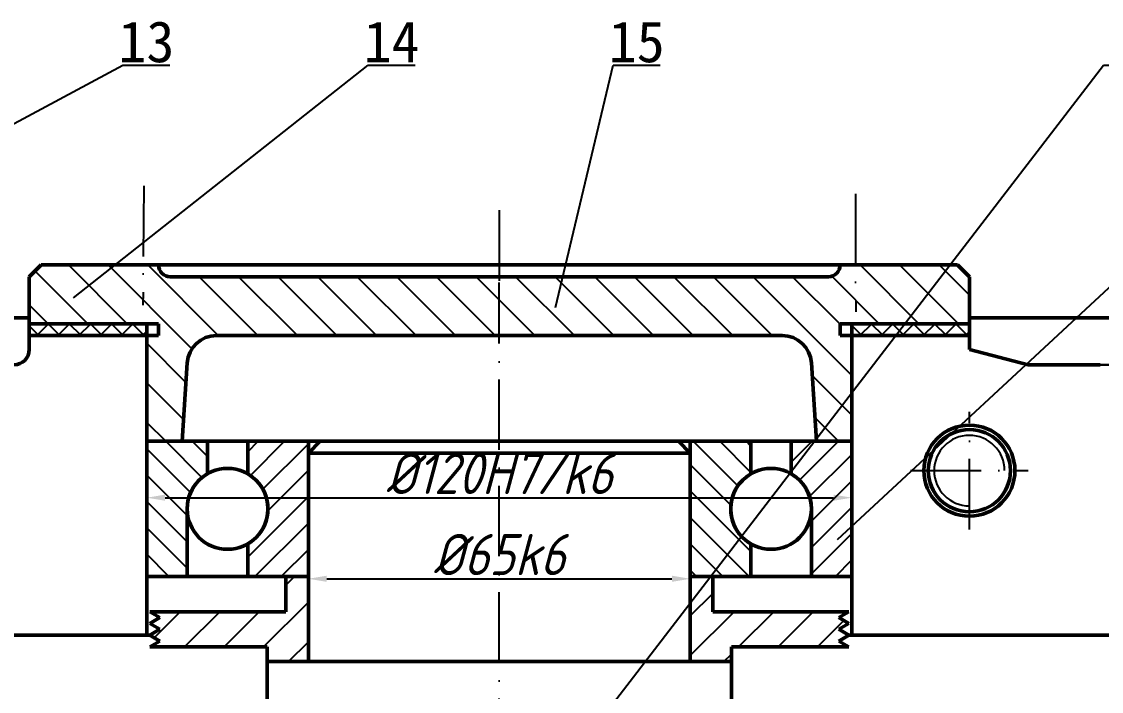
# Model space of a CAD drawing. Header units: millimetres. Extents: x 0 to 1682, y 0 to 1188.
# Drawn here: x 497.1 to 680.9, y 407.6 to 521.5 of the extents above; entities that cross this region are included whole.
import ezdxf
from ezdxf import colors
from ezdxf.entities.mleader import LeaderData, LeaderLine
from ezdxf.enums import TextEntityAlignment as Align
from ezdxf.math import Vec2, Vec3

# ---------------------------------------------------------------- set-up
doc = ezdxf.new("R2010")
doc.units = ezdxf.units.MM
doc.linetypes.add('ACAD_ISO10W100', pattern=[18, 12, -3, 0, -3])
doc.layers.get('0').update_dxf_attribs({"lineweight": 50})
doc.layers.get('Defpoints').update_dxf_attribs({"lineweight": 50})
for name, color, linetype, lineweight in [('中心线', 20, 'ACAD_ISO10W100', 25), ('剖面线', 3, 'Continuous', 25), ('尺寸', 7, 'Continuous', 25), ('文字', 7, 'Continuous', 25), ('标注', 7, 'Continuous', 25), ('粗实线', 7, 'Continuous', 50), ('细实线', 7, 'Continuous', 25)]:
    doc.layers.add(name, color=color, linetype=linetype, lineweight=lineweight)
doc.styles.add('gbeitc', font='gbeitc.shx', dxfattribs={"bigfont": 'gbcbig.shx'})
doc.styles.add('Songti', font='')
doc.styles.get("Standard").update_dxf_attribs({"font": 'arial.ttf'})
doc.styles.get('Songti').set_extended_font_data('SimSun')
doc.dimstyles.new('gbeitc', dxfattribs={"dimtxt": 5, "dimasz": 3.125, "dimexe": 1.25, "dimexo": 0.625, "dimtad": 1, "dimdec": 0, "dimdsep": 46, "dimtxsty": 'gbeitc', "dimcen": 2.5, "dimadec": 0, "dimazin": 0, "dimtfac": 1, "dimtdec": 3, "dimtmove": 0, "dimatfit": 3, "dimfxl": 1, "dimarcsym": 0})
pattern_1 = [(45, (-31.76511286518669, 33.6530331970348), (-2.245064030267288, 2.245064030267288), [])]
pattern_2 = [(135, (-31.76511286518669, 33.6530331970348), (-2.245064030267288, -2.245064030267288), [])]
pattern_3 = [(45, (-31.76511286518669, 33.6530331970348), (-1.79605122421383, 1.796051224213831), []), (135, (-31.76511286518669, 33.6530331970348), (-1.796051224213831, -1.79605122421383), [])]
pattern_4 = [(45, (-31.76511286518669, 33.6530331970348), (-3.367596045400932, 3.367596045400933), [])]

# ---------------------------------------------------------------- blocks, each defined once
blk = doc.blocks.new('*D34')
at = {"layer": 'Defpoints', "color": 0, "lineweight": 25, "transparency": 16777216}
for p in [(518.4148871348132, 440.5281152183497), (638.4148871348132, 440.5281152183497), (638.4148871348132, 440.5281152183497)]:
    blk.add_point(p, dxfattribs=at)
at = {"layer": '尺寸', "color": 0, "lineweight": -2, "transparency": 16777216}
for p, q in [((518.4148871348132, 441.1531152183497), (518.4148871348132, 441.7781152183497)), ((638.4148871348132, 441.1531152183497), (638.4148871348132, 441.7781152183497)), ((521.5398871348132, 440.5281152183497), (635.2898871348132, 440.5281152183497))]:
    blk.add_line(p, q, dxfattribs=at)
at = {"layer": '尺寸', "color": 0, "lineweight": 25, "transparency": 16777216}
for points in [[(521.5398871348132, 441.0489485516831), (521.5398871348132, 440.0072818850164), (518.4148871348132, 440.5281152183497)], [(635.2898871348132, 441.0489485516831), (635.2898871348132, 440.0072818850164), (638.4148871348132, 440.5281152183497)]]:
    blk.add_solid(points, dxfattribs=at)
at = {"layer": '尺寸', "color": 0, "transparency": 16777216, "insert": (578.4148871348132, 444.6531152183497), "char_height": 7, "attachment_point": 5, "style": 'gbeitc'}
blk.add_mtext('%%c120H7/k6', dxfattribs=at)
blk = doc.blocks.new('*D35')
at = {"layer": 'Defpoints', "color": 0, "lineweight": 25, "transparency": 16777216}
for p in [(545.9148871348132, 426.7281152183498), (610.9148871348132, 426.7281152183498), (610.9148871348132, 426.7281152183498)]:
    blk.add_point(p, dxfattribs=at)
at = {"layer": '尺寸', "color": 0, "lineweight": -2, "transparency": 16777216}
for p, q in [((545.9148871348132, 427.3531152183498), (545.9148871348132, 427.9781152183498)), ((549.0398871348132, 426.7281152183498), (607.7898871348132, 426.7281152183498)), ((610.9148871348132, 427.3531152183498), (610.9148871348132, 427.9781152183498))]:
    blk.add_line(p, q, dxfattribs=at)
at = {"layer": '尺寸', "color": 0, "lineweight": 25, "transparency": 16777216}
for points in [[(549.0398871348132, 427.2489485516831), (549.0398871348132, 426.2072818850165), (545.9148871348132, 426.7281152183498)], [(607.7898871348132, 427.2489485516831), (607.7898871348132, 426.2072818850165), (610.9148871348132, 426.7281152183498)]]:
    blk.add_solid(points, dxfattribs=at)
at = {"layer": '尺寸', "color": 0, "transparency": 16777216, "insert": (578.4148871348132, 430.8531152183498), "char_height": 7, "attachment_point": 5, "style": 'gbeitc'}
blk.add_mtext('%%c65k6', dxfattribs=at)
blk = doc.blocks.new('_None')

msp = doc.modelspace()

# ---------------------------------------------------------------- hatches: boundary and pattern name
at = {"layer": '剖面线'}
h = msp.add_hatch(dxfattribs=at)
h.set_pattern_fill('ANSI31', color=256, scale=1.5, angle=90, style=0)
h.set_pattern_definition([(135, (-31.76511286518669, 33.6530331970348), (-3.367596045400933, -3.367596045400932), [])])
edge = h.paths.add_edge_path()
edge.add_arc((626.5371216753554, 463.1281152183499), 4.999999999999877, 3.81407483429133, 90)
edge.add_line((626.5371216753554, 468.1281152183499), (578.4148871348132, 468.1281152183499))
edge.add_line((578.4148871348132, 468.1281152183499), (530.2926525942712, 468.1281152183499))
edge.add_arc((530.2926525942712, 463.1281152183499), 5, 90, 176.1859251657087)
edge.add_line((525.3037268049882, 463.4607102709688), (524.4148871348132, 450.1281152183499))
edge.add_line((524.4148871348132, 450.1281152183499), (518.4148871348132, 450.1281152183499))
edge.add_line((518.4148871348132, 450.1281152183499), (518.4148871348132, 460.1281152183499))
edge.add_line((518.4148871348132, 460.1281152183499), (518.4148871348132, 468.1281152183499))
edge.add_line((518.4148871348132, 468.1281152183499), (520.4148871348132, 468.1281152183499))
edge.add_line((520.4148871348132, 468.1281152183499), (520.4148871348132, 470.1281152183499))
edge.add_line((520.4148871348132, 470.1281152183499), (518.4148871348132, 470.1281152183499))
edge.add_line((518.4148871348132, 470.1281152183499), (512.9148871348132, 470.1281152183499))
edge.add_line((512.9148871348132, 470.1281152183499), (503.9148871348132, 470.1281152183499))
edge.add_line((503.9148871348132, 470.1281152183499), (498.4148871348132, 470.1281152183499))
edge.add_line((498.4148871348132, 470.1281152183499), (498.4148871348132, 478.1281152183499))
edge.add_line((498.4148871348132, 478.1281152183499), (500.4148871348132, 480.1281152183499))
edge.add_line((500.4148871348132, 480.1281152183499), (503.9148871348132, 480.1281152183499))
edge.add_line((503.9148871348132, 480.1281152183499), (512.9148871348132, 480.1281152183499))
edge.add_line((512.9148871348132, 480.1281152183499), (520.4148871348132, 480.1281152183499))
edge.add_arc((522.4148871348132, 480.1281152183499), 2, 180, 270)
edge.add_line((522.4148871348132, 478.1281152183499), (578.4148871348132, 478.1281152183499))
edge.add_line((578.4148871348132, 478.1281152183499), (634.4148871348132, 478.1281152183499))
edge.add_arc((634.4148871348132, 480.1281152183499), 2, 270, 360)
edge.add_line((636.4148871348132, 480.1281152183499), (643.9148871348132, 480.1281152183499))
edge.add_line((643.9148871348132, 480.1281152183499), (652.9148871348132, 480.1281152183499))
edge.add_line((652.9148871348132, 480.1281152183499), (656.4148871348132, 480.1281152183499))
edge.add_line((656.4148871348132, 480.1281152183499), (658.4148871348132, 478.1281152183499))
edge.add_line((658.4148871348132, 478.1281152183499), (658.4148871348132, 470.1281152183499))
edge.add_line((658.4148871348132, 470.1281152183499), (652.9148871348132, 470.1281152183499))
edge.add_line((652.9148871348132, 470.1281152183499), (643.9148871348132, 470.1281152183499))
edge.add_line((643.9148871348132, 470.1281152183499), (638.4148871348132, 470.1281152183499))
edge.add_line((638.4148871348132, 470.1281152183499), (636.4148871348132, 470.1281152183499))
edge.add_line((636.4148871348132, 470.1281152183499), (636.4148871348132, 468.1281152183499))
edge.add_line((636.4148871348132, 468.1281152183499), (638.4148871348132, 468.1281152183499))
edge.add_line((638.4148871348132, 468.1281152183499), (638.4148871348132, 460.1281152183499))
edge.add_line((638.4148871348132, 460.1281152183499), (638.4148871348132, 450.1281152183499))
edge.add_line((638.4148871348132, 450.1281152183499), (632.4148871348132, 450.1281152183499))
edge.add_line((632.4148871348132, 450.1281152183499), (631.5260474646382, 463.4607102709688))
h = msp.add_hatch(dxfattribs=at)
h.set_pattern_fill('ANSI37', color=256, scale=0.8, style=0)
h.set_pattern_definition(pattern_3)
h.paths.add_polyline_path([(498.4148871348132, 470.1281152183499), (498.4148871348132, 468.1281152183499), (518.4148871348132, 468.1281152183499), (518.4148871348132, 470.1281152183499)])
h = msp.add_hatch(dxfattribs=at)
h.set_pattern_fill('ANSI37', color=256, scale=0.8, style=0)
h.set_pattern_definition(pattern_3)
h.paths.add_polyline_path([(658.4148871348132, 470.1281152183499), (658.4148871348132, 468.1281152183499), (638.4148871348132, 468.1281152183499), (638.4148871348132, 470.1281152183499)])
h = msp.add_hatch(dxfattribs=at)
h.set_pattern_fill('ANSI31', color=256, angle=90, style=0)
h.set_pattern_definition(pattern_2)
edge = h.paths.add_edge_path()
edge.add_line((518.4148871348132, 438.6281152183499), (518.4148871348132, 450.1281152183499))
edge.add_line((518.4148871348132, 450.1281152183499), (528.7273871348132, 450.1281152183499))
edge.add_line((528.7273871348132, 450.1281152183499), (528.7273871348132, 444.5820398693678))
edge.add_arc((532.1648871348132, 438.6281152183499), 6.874999999999973, 119.9999999999998, 180)
edge.add_line((525.2898871348132, 438.6281152183499), (525.2898871348132, 427.1281152183499))
edge.add_line((525.2898871348132, 427.1281152183499), (518.4148871348132, 427.1281152183499))
edge.add_line((518.4148871348132, 427.1281152183499), (518.4148871348132, 438.6281152183499))
h = msp.add_hatch(dxfattribs=at)
h.set_pattern_fill('ANSI31', color=256, style=0)
h.set_pattern_definition(pattern_1)
edge = h.paths.add_edge_path()
edge.add_line((545.9148871348132, 438.6281152183499), (545.9148871348132, 427.1281152183499))
edge.add_line((545.9148871348132, 427.1281152183499), (535.6023871348132, 427.1281152183499))
edge.add_line((535.6023871348132, 427.1281152183499), (535.6023871348132, 432.6741905673318))
edge.add_arc((532.1648871348132, 438.6281152183499), 6.875000000000023, 299.9999999999998, 420.0000000000002)
edge.add_line((535.6023871348132, 444.5820398693678), (535.6023871348132, 450.1281152183499))
edge.add_line((535.6023871348132, 450.1281152183499), (545.9148871348132, 450.1281152183499))
edge.add_line((545.9148871348132, 450.1281152183499), (545.9148871348132, 438.6281152183499))
h = msp.add_hatch(dxfattribs=at)
h.set_pattern_fill('ANSI31', color=256, angle=90, style=0)
h.set_pattern_definition(pattern_2)
edge = h.paths.add_edge_path()
edge.add_line((610.9148871348132, 438.6281152183499), (610.9148871348132, 450.1281152183499))
edge.add_line((610.9148871348132, 450.1281152183499), (621.2273871348132, 450.1281152183499))
edge.add_line((621.2273871348132, 450.1281152183499), (621.2273871348132, 444.5820398693678))
edge.add_arc((624.6648871348132, 438.6281152183499), 6.874999999999973, 119.9999999999998, 240.0000000000002)
edge.add_line((621.2273871348132, 432.6741905673318), (621.2273871348132, 427.1281152183499))
edge.add_line((621.2273871348132, 427.1281152183499), (610.9148871348132, 427.1281152183499))
edge.add_line((610.9148871348132, 427.1281152183499), (610.9148871348132, 438.6281152183499))
h = msp.add_hatch(dxfattribs=at)
h.set_pattern_fill('ANSI31', color=256, style=0)
h.set_pattern_definition(pattern_1)
edge = h.paths.add_edge_path()
edge.add_line((638.4148871348132, 438.6281152183499), (638.4148871348132, 427.1281152183499))
edge.add_line((638.4148871348132, 427.1281152183499), (631.5398871348132, 427.1281152183499))
edge.add_line((631.5398871348132, 427.1281152183499), (631.5398871348132, 438.6281152183499))
edge.add_arc((624.6648871348132, 438.6281152183499), 6.875, 0, 60.00000000000025)
edge.add_line((628.1023871348132, 444.5820398693678), (628.1023871348132, 450.1281152183499))
edge.add_line((628.1023871348132, 450.1281152183499), (638.4148871348132, 450.1281152183499))
edge.add_line((638.4148871348132, 450.1281152183499), (638.4148871348132, 438.6281152183499))
h = msp.add_hatch(dxfattribs=at)
h.set_pattern_fill('ANSI31', color=256, scale=1.5, style=0)
h.set_pattern_definition(pattern_4)
h.paths.add_polyline_path([(545.9148871348132, 412.6281152183499), (538.9148871348132, 412.6281152183499), (538.9148871348132, 415.1281152183499), (518.9148871348132, 415.1281152183499), (520.6448871348132, 416.1281152183499), (518.9148871348132, 417.1281152183499), (520.6448871348132, 418.1281152183499), (518.9148871348132, 419.1281152183499), (520.6448871348132, 420.1281152183499), (518.9148871348132, 421.1281152183499), (542.0815538014804, 421.1281152183499), (542.0815538014804, 427.1281152183499), (545.9148871348132, 427.1281152183499)])
h = msp.add_hatch(dxfattribs=at)
h.set_pattern_fill('ANSI31', color=256, scale=1.5, style=0)
h.set_pattern_definition(pattern_4)
h.paths.add_polyline_path([(610.9148871348132, 412.6281152183499), (617.9148871348132, 412.6281152183499), (617.9148871348132, 415.1281152183499), (637.9148871348132, 415.1281152183499), (636.1848871348134, 416.1281152183499), (637.9148871348132, 417.1281152183499), (636.1848871348134, 418.1281152183499), (637.9148871348132, 419.1281152183499), (636.1848871348134, 420.1281152183499), (637.9148871348132, 421.1281152183499), (614.7482204681462, 421.1281152183499), (614.7482204681462, 427.1281152183499), (610.9148871348132, 427.1281152183499)])

# ---------------------------------------------------------------- linework, layer by layer
at = {"lineweight": 30}
msp.add_line((668.4148871348132, 463.1281152183499), (739.6748871348133, 463.1281152183499), dxfattribs=at)
at = {"layer": '中心线'}
for p, q in [((517.9130637763774, 493.5916000682321), (517.7651367061166, 473.289011773263)), ((639.0366653997244, 492.2078397862099), (639.0646327114637, 472.1584448310766)), ((578.4148871348132, 489.4281152183498), (578.4148871348132, 477.1281152183499)), ((578.4148871348132, 122.8637051823975), (578.4148871348132, 477.1281152183499))]:
    msp.add_line(p, q, dxfattribs=at)
at = {"layer": '中心线', "linetype": 'ACAD_ISO10W100'}
for p, q in [((658.4148871348132, 435.1281152183499), (658.4148871348132, 455.1281152183499)), ((648.4148871348132, 445.1281152183499), (668.4148871348132, 445.1281152183499))]:
    msp.add_line(p, q, dxfattribs=at)
at = {"layer": '粗实线'}
for p, q in [((498.4148871348132, 478.1281152183499), (500.4148871348132, 480.1281152183499)), ((500.4148871348132, 480.1281152183499), (503.9148871348132, 480.1281152183499)), ((503.9148871348132, 480.1281152183499), (512.9148871348132, 480.1281152183499)), ((517.7931088699022, 480.1281152183499), (510.2875553704373, 480.1281152183499)), ((512.9148871348132, 480.1281152183499), (520.4148871348132, 480.1281152183499)), ((517.7931088699022, 480.1281152183499), (525.2986623693673, 480.1281152183499)), ((520.4148871348132, 480.1281152183499), (520.4148871348132, 480.1281152183499)), ((520.4148871348132, 480.1281152183499), (578.4148871348132, 480.1281152183499)), ((578.4148871348132, 480.1281152183499), (570.9093336353483, 480.1281152183499)), ((636.4148871348132, 480.1281152183499), (578.4148871348132, 480.1281152183499)), ((578.4148871348132, 480.1281152183499), (585.9204406342783, 480.1281152183499)), ((639.0366653997244, 480.1281152183499), (631.5311119002592, 480.1281152183499)), ((643.9148871348132, 480.1281152183499), (636.4148871348132, 480.1281152183499)), ((636.4148871348132, 480.1281152183499), (636.4148871348132, 480.1281152183499)), ((639.0366653997244, 480.1281152183499), (646.5422188991893, 480.1281152183499)), ((652.9148871348132, 480.1281152183499), (643.9148871348132, 480.1281152183499)), ((656.4148871348132, 480.1281152183499), (652.9148871348132, 480.1281152183499)), ((658.4148871348132, 478.1281152183499), (656.4148871348132, 480.1281152183499)), ((498.4148871348132, 470.1281152183499), (498.4148871348132, 478.1281152183499)), ((522.4148871348132, 478.1281152183499), (578.4148871348132, 478.1281152183499)), ((634.4148871348132, 478.1281152183499), (578.4148871348132, 478.1281152183499)), ((658.4148871348132, 470.1281152183499), (658.4148871348132, 478.1281152183499)), ((473.4148871348134, 471.1281152183499), (498.4148871348132, 471.1281152183499)), ((712.6748871348134, 471.1281152183499), (658.4148871348132, 471.1281152183499)), ((503.9148871348132, 470.1281152183499), (498.4148871348132, 470.1281152183499)), ((498.4148871348132, 470.1281152183499), (498.4148871348132, 468.1281152183499)), ((518.4148871348132, 470.1281152183499), (498.4148871348132, 470.1281152183499)), ((512.9148871348132, 470.1281152183499), (503.9148871348132, 470.1281152183499)), ((518.4148871348132, 470.1281152183499), (512.9148871348132, 470.1281152183499)), ((520.4148871348132, 470.1281152183499), (518.4148871348132, 470.1281152183499)), ((518.4148871348132, 468.1281152183499), (518.4148871348132, 470.1281152183499)), ((520.4148871348132, 468.1281152183499), (520.4148871348132, 470.1281152183499)), ((636.4148871348132, 468.1281152183499), (636.4148871348132, 470.1281152183499)), ((636.4148871348132, 470.1281152183499), (638.4148871348132, 470.1281152183499)), ((638.4148871348132, 470.1281152183499), (643.9148871348132, 470.1281152183499)), ((638.4148871348132, 468.1281152183499), (638.4148871348132, 470.1281152183499)), ((638.4148871348132, 470.1281152183499), (658.4148871348132, 470.1281152183499)), ((643.9148871348132, 470.1281152183499), (652.9148871348132, 470.1281152183499)), ((652.9148871348132, 470.1281152183499), (658.4148871348132, 470.1281152183499)), ((658.4148871348132, 470.1281152183499), (658.4148871348132, 468.1281152183499)), ((498.4148871348132, 465.7346133364238), (498.4148871348132, 468.1281152183499)), ((498.4148871348132, 468.1281152183499), (518.4148871348132, 468.1281152183499)), ((498.4148871348132, 468.1281152183499), (518.4148871348132, 468.1281152183499)), ((518.4148871348132, 468.1281152183499), (518.4148871348132, 468.1281152183499)), ((518.4148871348132, 468.1281152183499), (518.4148871348132, 417.1281152183499)), ((518.4148871348132, 460.1281152183499), (518.4148871348132, 468.1281152183499)), ((518.4148871348132, 468.1281152183499), (520.4148871348132, 468.1281152183499)), ((530.2926525942712, 468.1281152183499), (578.4148871348132, 468.1281152183499)), ((626.5371216753554, 468.1281152183499), (578.4148871348132, 468.1281152183499)), ((638.4148871348132, 468.1281152183499), (636.4148871348132, 468.1281152183499)), ((638.4148871348132, 417.1281152183499), (638.4148871348132, 468.1281152183499)), ((638.4148871348132, 468.1281152183499), (638.4148871348132, 468.1281152183499)), ((638.4148871348132, 468.1281152183499), (638.4148871348132, 468.1281152183499)), ((638.4148871348132, 468.1281152183499), (658.4148871348132, 468.1281152183499)), ((638.4148871348132, 460.1281152183499), (638.4148871348132, 468.1281152183499)), ((658.4148871348132, 468.1281152183499), (638.4148871348132, 468.1281152183499)), ((658.4148871348132, 468.1281152183499), (658.4148871348132, 465.7193755003238)), ((658.4148871348132, 465.7193755003238), (668.4148871348132, 463.1281152183499)), ((525.3037268049882, 463.4607102709688), (524.4148871348132, 450.1281152183499)), ((631.5260474646382, 463.4607102709688), (632.4148871348132, 450.1281152183499)), ((668.4148871348132, 463.1281152183499), (680.6748871348134, 463.1281152183499)), ((518.4148871348132, 450.1281152183499), (518.4148871348132, 460.1281152183499)), ((518.4148871348132, 460.1281152183499), (518.4148871348132, 460.1281152183499)), ((638.4148871348132, 450.1281152183499), (638.4148871348132, 460.1281152183499)), ((638.4148871348132, 460.1281152183499), (638.4148871348132, 460.1281152183499)), ((518.4148871348132, 438.6281152183499), (518.4148871348132, 450.1281152183499)), ((518.4148871348132, 450.1281152183499), (528.7273871348132, 450.1281152183499)), ((524.4148871348132, 450.1281152183499), (518.4148871348132, 450.1281152183499)), ((518.4148871348132, 450.1281152183499), (578.4148871348132, 450.1281152183499)), ((528.7273871348132, 450.1281152183499), (528.7273871348132, 444.5820398693678)), ((535.6023871348132, 450.1281152183499), (528.7273871348132, 450.1281152183499)), ((535.6023871348132, 444.5820398693678), (535.6023871348132, 450.1281152183499)), ((535.6023871348132, 450.1281152183499), (545.9148871348132, 450.1281152183499)), ((547.9148871348132, 450.1281152183499), (545.9148871348132, 448.1281152183499)), ((545.9148871348132, 450.1281152183499), (545.9148871348132, 438.6281152183499)), ((547.9148871348132, 450.1281152183499), (608.9148871348132, 450.1281152183499)), ((638.4148871348132, 450.1281152183499), (578.4148871348132, 450.1281152183499)), ((610.9148871348132, 448.1281152183499), (608.9148871348132, 450.1281152183499)), ((610.9148871348132, 438.6281152183499), (610.9148871348132, 450.1281152183499)), ((610.9148871348132, 450.1281152183499), (621.2273871348132, 450.1281152183499)), ((621.2273871348132, 450.1281152183499), (621.2273871348132, 444.5820398693678)), ((621.2273871348132, 450.1281152183499), (628.1023871348132, 450.1281152183499)), ((628.1023871348132, 444.5820398693678), (628.1023871348132, 450.1281152183499)), ((628.1023871348132, 450.1281152183499), (638.4148871348132, 450.1281152183499)), ((632.4148871348132, 450.1281152183499), (638.4148871348132, 450.1281152183499)), ((638.4148871348132, 450.1281152183499), (638.4148871348132, 438.6281152183499)), ((545.9148871348132, 414.1281152183499), (545.9148871348132, 448.1281152183499)), ((545.9148871348132, 448.1281152183499), (610.9148871348132, 448.1281152183499)), ((610.9148871348132, 414.1281152183499), (610.9148871348132, 448.1281152183499)), ((518.4148871348132, 427.1281152183499), (518.4148871348132, 438.6281152183499)), ((525.2898871348132, 438.6281152183499), (525.2898871348132, 427.1281152183499)), ((545.9148871348132, 438.6281152183499), (545.9148871348132, 427.1281152183499)), ((610.9148871348132, 427.1281152183499), (610.9148871348132, 438.6281152183499)), ((631.5398871348132, 427.1281152183499), (631.5398871348132, 438.6281152183499)), ((638.4148871348132, 438.6281152183499), (638.4148871348132, 427.1281152183499)), ((535.6023871348132, 427.1281152183499), (535.6023871348132, 432.6741905673318)), ((621.2273871348132, 432.6741905673318), (621.2273871348132, 427.1281152183499)), ((525.2898871348132, 427.1281152183499), (518.4148871348132, 427.1281152183499)), ((535.6023871348132, 427.1281152183499), (525.2898871348132, 427.1281152183499)), ((545.9148871348132, 427.1281152183499), (535.6023871348132, 427.1281152183499)), ((542.0815538014804, 421.1281152183499), (542.0815538014804, 427.1281152183499)), ((542.0815538014804, 427.1281152183499), (545.9148871348132, 427.1281152183499)), ((545.9148871348132, 427.1281152183499), (545.9148871348132, 412.6281152183499)), ((621.2273871348132, 427.1281152183499), (610.9148871348132, 427.1281152183499)), ((614.7482204681462, 427.1281152183499), (610.9148871348132, 427.1281152183499)), ((610.9148871348132, 427.1281152183499), (610.9148871348132, 412.6281152183499)), ((614.7482204681462, 421.1281152183499), (614.7482204681462, 427.1281152183499)), ((621.2273871348132, 427.1281152183499), (631.5398871348132, 427.1281152183499)), ((638.4148871348132, 427.1281152183499), (631.5398871348132, 427.1281152183499)), ((520.6448871348132, 420.1281152183499), (518.9148871348132, 421.1281152183499)), ((518.9148871348132, 421.1281152183499), (542.0815538014804, 421.1281152183499)), ((637.9148871348132, 421.1281152183499), (614.7482204681462, 421.1281152183499)), ((636.1848871348134, 420.1281152183499), (637.9148871348132, 421.1281152183499)), ((518.9148871348132, 419.1281152183499), (520.6448871348132, 420.1281152183499)), ((520.6448871348132, 418.1281152183499), (518.9148871348132, 419.1281152183499)), ((637.9148871348132, 419.1281152183499), (636.1848871348134, 420.1281152183499)), ((636.1848871348134, 418.1281152183499), (637.9148871348132, 419.1281152183499)), ((518.9148871348132, 417.1281152183499), (520.6448871348132, 418.1281152183499)), ((637.9148871348132, 417.1281152183499), (636.1848871348134, 418.1281152183499)), ((518.4148871348132, 417.1281152183499), (453.4148871348134, 417.1281152183499)), ((518.9148871348132, 417.1281152183499), (518.4148871348132, 417.1281152183499)), ((520.6448871348132, 416.1281152183499), (518.9148871348132, 417.1281152183499)), ((518.9148871348132, 415.1281152183499), (520.6448871348132, 416.1281152183499)), ((636.1848871348134, 416.1281152183499), (637.9148871348132, 417.1281152183499)), ((637.9148871348132, 415.1281152183499), (636.1848871348134, 416.1281152183499)), ((637.9148871348132, 417.1281152183499), (638.4148871348132, 417.1281152183499)), ((680.6748871348134, 417.1281152183499), (638.4148871348132, 417.1281152183499)), ((722.6748871348134, 417.1281152183499), (680.6748871348134, 417.1281152183499)), ((538.9148871348132, 415.1281152183499), (518.9148871348132, 415.1281152183499)), ((538.9148871348132, 412.6281152183499), (538.9148871348132, 415.1281152183499)), ((617.9148871348132, 412.6281152183499), (617.9148871348132, 415.1281152183499)), ((617.9148871348132, 415.1281152183499), (637.9148871348132, 415.1281152183499)), ((538.9148871348132, 412.6281152183499), (617.9148871348132, 412.6281152183499)), ((538.9148871348132, 404.6281152183499), (538.9148871348132, 412.6281152183499)), ((538.9148871348132, 412.6281152183499), (617.9148871348132, 412.6281152183499)), ((545.9148871348132, 412.6281152183499), (538.9148871348132, 412.6281152183499)), ((610.9148871348132, 412.6281152183499), (617.9148871348132, 412.6281152183499)), ((617.9148871348132, 404.6281152183499), (617.9148871348132, 412.6281152183499))]:
    msp.add_line(p, q, dxfattribs=at)
for centre, radius in [((658.4148871348132, 445.1281152183499), 7.75), ((658.4148871348132, 445.1281152183499), 7), ((532.1648871348132, 438.6281152183499), 6.875), ((624.6648871348132, 438.6281152183499), 6.875)]:
    msp.add_circle(centre, radius, dxfattribs=at)
for centre, radius, start, end in [((522.4148871348132, 480.1281152183499), 2, 180, 270), ((634.4148871348132, 480.1281152183499), 2, 270, 0), ((530.2926525942712, 463.1281152183499), 5, 90, 176.1859251657087), ((626.5371216753554, 463.1281152183499), 4.999999999999877, 3.81407483429133, 90), ((495.8083890167393, 465.7346133364238), 2.606498118074001, 270, 0), ((532.1648871348132, 438.6281152183499), 6.874999999999973, 119.9999999999998, 180), ((532.1648871348132, 438.6281152183499), 6.875000000000023, 299.9999999999998, 60.00000000000025), ((624.6648871348132, 438.6281152183499), 6.874999999999973, 119.9999999999998, 240.0000000000002), ((624.6648871348132, 438.6281152183499), 6.875, 0, 60.00000000000025)]:
    msp.add_arc(centre, radius, start, end, dxfattribs=at)
at = {"layer": '细实线'}
msp.add_arc((658.4148871348132, 445.1281152183499), 6, 0, 270, dxfattribs=at)

# ---------------------------------------------------------------- texts
at = {"layer": '文字', "style": 'Songti'}
for s, p in [('13', (518.3548871348132, 518.1281152183499)), ('14', (560.0748871348133, 518.1281152183499)), ('15', (601.7948871348133, 518.1281152183499))]:
    msp.add_text(s, height=7, dxfattribs=at).set_placement(p, align=Align.MIDDLE_CENTER)

# ---------------------------------------------------------------- dimensions: what is measured, and where the dimension line sits
at = {"layer": '尺寸'}
for base, p1, p2, override, picture, middle in [((638.4148871348132, 440.5281152183497), (518.4148871348132, 440.5281152183497), (638.4148871348132, 440.5281152183497), {"dimtxt": 7, "dimpost": '%%c<>H7/k6'}, '*D34', (578.4148871348132, 444.6531152183497)), ((610.9148871348132, 426.7281152183498), (545.9148871348132, 426.7281152183498), (610.9148871348132, 426.7281152183498), {"dimtxt": 7, "dimpost": '%%c<>k6'}, '*D35', (578.4148871348132, 430.8531152183498))]:
    dim = msp.add_linear_dim(base=base, p1=p1, p2=p2, dimstyle='gbeitc', override=override, dxfattribs=at)
    dim.commit()
    dim.dimension.update_dxf_attribs({"geometry": picture, "text_midpoint": middle})

# ---------------------------------------------------------------- leaders
at = {"layer": '标注'}
ml = msp.add_multileader_mtext('Standard', dxfattribs=at)
ml.set_content('', color=256)
ml.set_leader_properties()
ml.set_arrow_properties(name='NONE')
ml.build(insert=Vec2(0, 0))
ml.multileader.update_dxf_attribs({"text_left_attachment_type": 5, "text_right_attachment_type": 5, "dogleg_length": 6})
ctx = ml.context
ctx.base_point, ctx.plane_origin = Vec3(520.3548871348132, 514.1281152183499), Vec3(-31.76511286518669, 33.6530331970348)
ctx.left_attachment, ctx.right_attachment = 5, 5
notes = []
notes.append((ctx, [(0, (1, 1, 0), (514.3548871348132, 514.1281152183499), (1, 0), 6, [(0, [(434.113859599076, 471.2019412746695)], 0, [])])]))
ctx.mtext.insert, ctx.mtext.flow_direction = Vec3(522.3548871348132, 518.1281152183499), 5
ml = msp.add_multileader_mtext('Standard', dxfattribs=at)
ml.set_content('', color=256)
ml.set_leader_properties()
ml.set_arrow_properties(name='NONE')
ml.build(insert=Vec2(0, 0))
ml.multileader.update_dxf_attribs({"text_left_attachment_type": 5, "text_right_attachment_type": 5, "dogleg_length": 6})
ctx = ml.context
ctx.base_point, ctx.plane_origin = Vec3(562.0748871348133, 514.1281152183499), Vec3(-31.76511286518669, 33.6530331970348)
ctx.left_attachment, ctx.right_attachment = 5, 5
notes.append((ctx, [(0, (1, 1, 0), (556.0748871348133, 514.1281152183499), (1, 0), 6, [(0, [(505.933096858098, 474.5156549092826)], 0, [])])]))
ctx.mtext.insert, ctx.mtext.flow_direction = Vec3(564.0748871348133, 518.1281152183499), 5
ml = msp.add_multileader_mtext('Standard', dxfattribs=at)
ml.set_content('', color=256)
ml.set_leader_properties()
ml.set_arrow_properties(name='NONE')
ml.build(insert=Vec2(0, 0))
ml.multileader.update_dxf_attribs({"text_left_attachment_type": 5, "text_right_attachment_type": 5, "dogleg_length": 6})
ctx = ml.context
ctx.base_point, ctx.plane_origin = Vec3(687.2348871348133, 514.1281152183499), Vec3(-31.76511286518669, 33.6530331970348)
ctx.left_attachment, ctx.right_attachment = 5, 5
notes.append((ctx, [(0, (1, 1, 0), (681.2348871348133, 514.1281152183499), (1, 0), 6, [(0, [(585.7065970072472, 389.8434211624453)], 0, [])])]))
ctx.mtext.insert, ctx.mtext.flow_direction = Vec3(689.2348871348133, 518.1281152183499), 5
ml = msp.add_multileader_mtext('Standard', dxfattribs=at)
ml.set_content('', color=256)
ml.set_leader_properties()
ml.set_arrow_properties(name='NONE')
ml.build(insert=Vec2(0, 0))
ml.multileader.update_dxf_attribs({"text_left_attachment_type": 5, "text_right_attachment_type": 5, "dogleg_length": 6})
ctx = ml.context
ctx.base_point, ctx.plane_origin = Vec3(603.7948871348133, 514.1281152183499), Vec3(-31.76511286518669, 33.6530331970348)
ctx.left_attachment, ctx.right_attachment = 5, 5
notes.append((ctx, [(0, (1, 1, 0), (597.7948871348133, 514.1281152183499), (1, 0), 6, [(0, [(587.9735944317654, 472.8831367400498)], 0, [])])]))
ctx.mtext.insert, ctx.mtext.flow_direction = Vec3(605.7948871348133, 518.1281152183499), 5
ml = msp.add_multileader_mtext('Standard', dxfattribs=at)
ml.set_content('', color=256)
ml.set_leader_properties()
ml.set_arrow_properties(name='NONE')
ml.build(insert=Vec2(0, 0))
ml.multileader.update_dxf_attribs({"text_left_attachment_type": 5, "text_right_attachment_type": 5, "dogleg_length": 6})
ctx = ml.context
ctx.base_point, ctx.plane_origin = Vec3(728.9548871348134, 514.1281152183499), Vec3(-31.76511286518669, 33.6530331970348)
ctx.left_attachment, ctx.right_attachment = 5, 5
notes.append((ctx, [(0, (1, 1, 0), (722.9548871348134, 514.1281152183499), (1, 0), 6, [(0, [(635.9880017049145, 433.4058278367565)], 0, [])])]))
ctx.mtext.insert, ctx.mtext.flow_direction = Vec3(730.9548871348134, 518.1281152183499), 5
for ctx, leaders in notes:
    for number, flags, end, landing, length, lines in leaders:
        leader = LeaderData()
        leader.index, (leader.has_last_leader_line, leader.has_dogleg_vector, leader.attachment_direction) = number, flags
        leader.last_leader_point, leader.dogleg_vector, leader.dogleg_length = Vec3(end), Vec3(landing), length
        for number, points, colour, breaks in lines:
            line = LeaderLine()
            line.index, line.vertices, line.color, line.breaks = number, Vec3.list(points), colors.encode_raw_color(colour), breaks
            leader.lines.append(line)
        ctx.leaders.append(leader)

doc.saveas('drawing.dxf')
